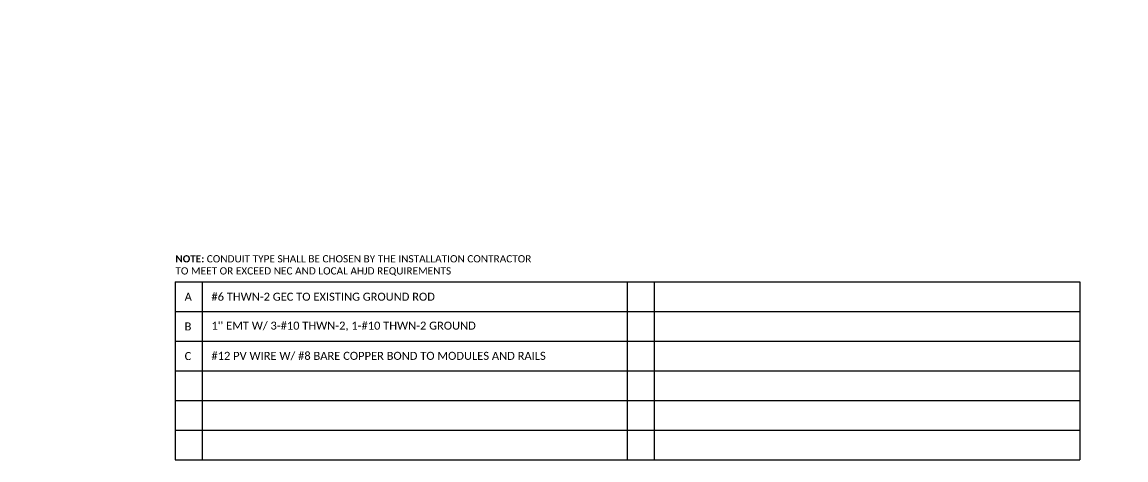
# Model space of a CAD drawing. Header units: feet. Extents: x 11513 to 12336, y 20870 to 21411.
# Drawn here: x 11859.4 to 12335.9, y 20869.8 to 21058.7 of the extents above; entities that cross this region are included whole.
import ezdxf

# ---------------------------------------------------------------- set-up
doc = ezdxf.new("R2010")
doc.units = ezdxf.units.FT
doc.header["$MEASUREMENT"] = 0
doc.styles.get("Standard").update_dxf_attribs({"font": 'calibri.ttf'})
doc.styles.add('TITLE BBLOCK TEXT', font='ARIALUNI.TTF')

# ---------------------------------------------------------------- blocks, each defined once
blk = doc.blocks.new('*T20')
at = {"linetype": 'ByBlock', "lineweight": -2, "transparency": 16777216}
for p, q in [((0, 0), (390.51, 0)), ((0, 0), (0, -76.8)), ((11.58, 0), (11.58, -76.8)), ((195.1, 0), (195.1, -76.8)), ((206.68, 0), (206.68, -76.8)), ((390.51, 0), (390.51, -76.8)), ((0, -12.8), (390.51, -12.8)), ((0, -25.61), (390.51, -25.61)), ((0, -38.41), (390.51, -38.41)), ((0, -51.22), (390.51, -51.22)), ((0, -64.02), (390.51, -64.02)), ((0, -76.8), (390.51, -76.8))]:
    blk.add_line(p, q, dxfattribs=at)
at = {"color": 0, "linetype": 'Continuous', "transparency": 16777216, "char_height": 3.4544, "attachment_point": 4}
for s, insert, width in [('{\\fCalibri|b0|i0|c0;A', (4.06, -6.4), 3.4544), ('{\\fCalibri|b0|i0|c0;#6 THWN-2 GEC TO EXISTING GROUND ROD', (15.65, -6.4), 175.3856), ('{\\fCalibri|b0|i0|c0;', (199.16, -6.4), 3.4544), ('{\\fCalibri|b0|i0|c0;', (210.74, -6.4), 175.7027), ('{\\fCalibri|b0|i0|c0;B', (4.06, -19.21), 3.4544), ("{\\fCalibri|b0|i0|c0;1'' EMT W/ 3-#10 THWN-2, 1-#10 THWN-2 GROUND", (15.65, -19.21), 175.3856), ('{\\fCalibri|b0|i0|c0;', (199.16, -19.21), 3.4544), ('{\\fCalibri|b0|i0|c0;', (210.74, -19.21), 175.7027), ('{\\fCalibri|b0|i0|c0;C', (4.06, -32.01), 3.4544), ('{\\fCalibri|b0|i0|c0;#12 PV WIRE W/ #8 BARE COPPER BOND TO MODULES AND RAILS', (15.65, -32.01), 175.3856), ('{\\fCalibri|b0|i0|c0;', (199.16, -32.01), 3.4544), ('{\\fCalibri|b0|i0|c0;', (210.74, -32.01), 175.7027), ('{\\fCalibri|b0|i0|c0;', (4.06, -44.82), 3.4544), ('{\\fCalibri|b0|i0|c0;', (15.65, -44.82), 175.3856), ('{\\fCalibri|b0|i0|c0;', (199.16, -44.82), 3.4544), ('{\\fCalibri|b0|i0|c0;', (210.74, -44.82), 175.7027), ('{\\fCalibri|b0|i0|c0;', (4.06, -57.62), 3.4544), ('{\\fCalibri|b0|i0|c0;', (15.65, -57.62), 175.3856), ('{\\fCalibri|b0|i0|c0;', (199.16, -57.62), 3.4544), ('{\\fCalibri|b0|i0|c0;', (210.74, -57.62), 175.7027), ('{\\fCalibri|b0|i0|c0;', (4.06, -70.41), 3.4544), ('{\\fCalibri|b0|i0|c0;', (15.65, -70.41), 175.3856), ('{\\fCalibri|b0|i0|c0;', (199.16, -70.41), 3.4544), ('{\\fCalibri|b0|i0|c0;', (210.74, -70.41), 175.7027)]:
    blk.add_mtext(s, dxfattribs=dict(at, insert=insert, width=width))

msp = doc.modelspace()

# ---------------------------------------------------------------- block references
msp.add_blockref('*T20', (11925.55, 20946.56))

# ---------------------------------------------------------------- texts
at = {"color": 10, "insert": (11925.64, 20958.1), "char_height": 3.10896, "attachment_point": 1}
msp.add_mtext_dynamic_manual_height_columns('\\A1;{\\fCalibri|b1|i0|c0|p34;NOTE:} {\\A0;\\H1.0052x;CONDUIT TYPE SHALL BE CHOSEN BY THE INSTALLATION CONTRACTOR\\PTO MEET OR EXCEED NEC AND LOCAL AHJD REQUIREMENTS}', width=164.3528, gutter_width=0, heights=[9.89], dxfattribs=at)
at = {"layer": 'Defpoints', "color": 1, "style": 'TITLE BBLOCK TEXT'}
msp.add_text('NEEDS CUSTOMIZED', height=59.6129, rotation=17.1954, dxfattribs=at).set_placement((11523.97, 20982.89))

doc.saveas('drawing.dxf')
